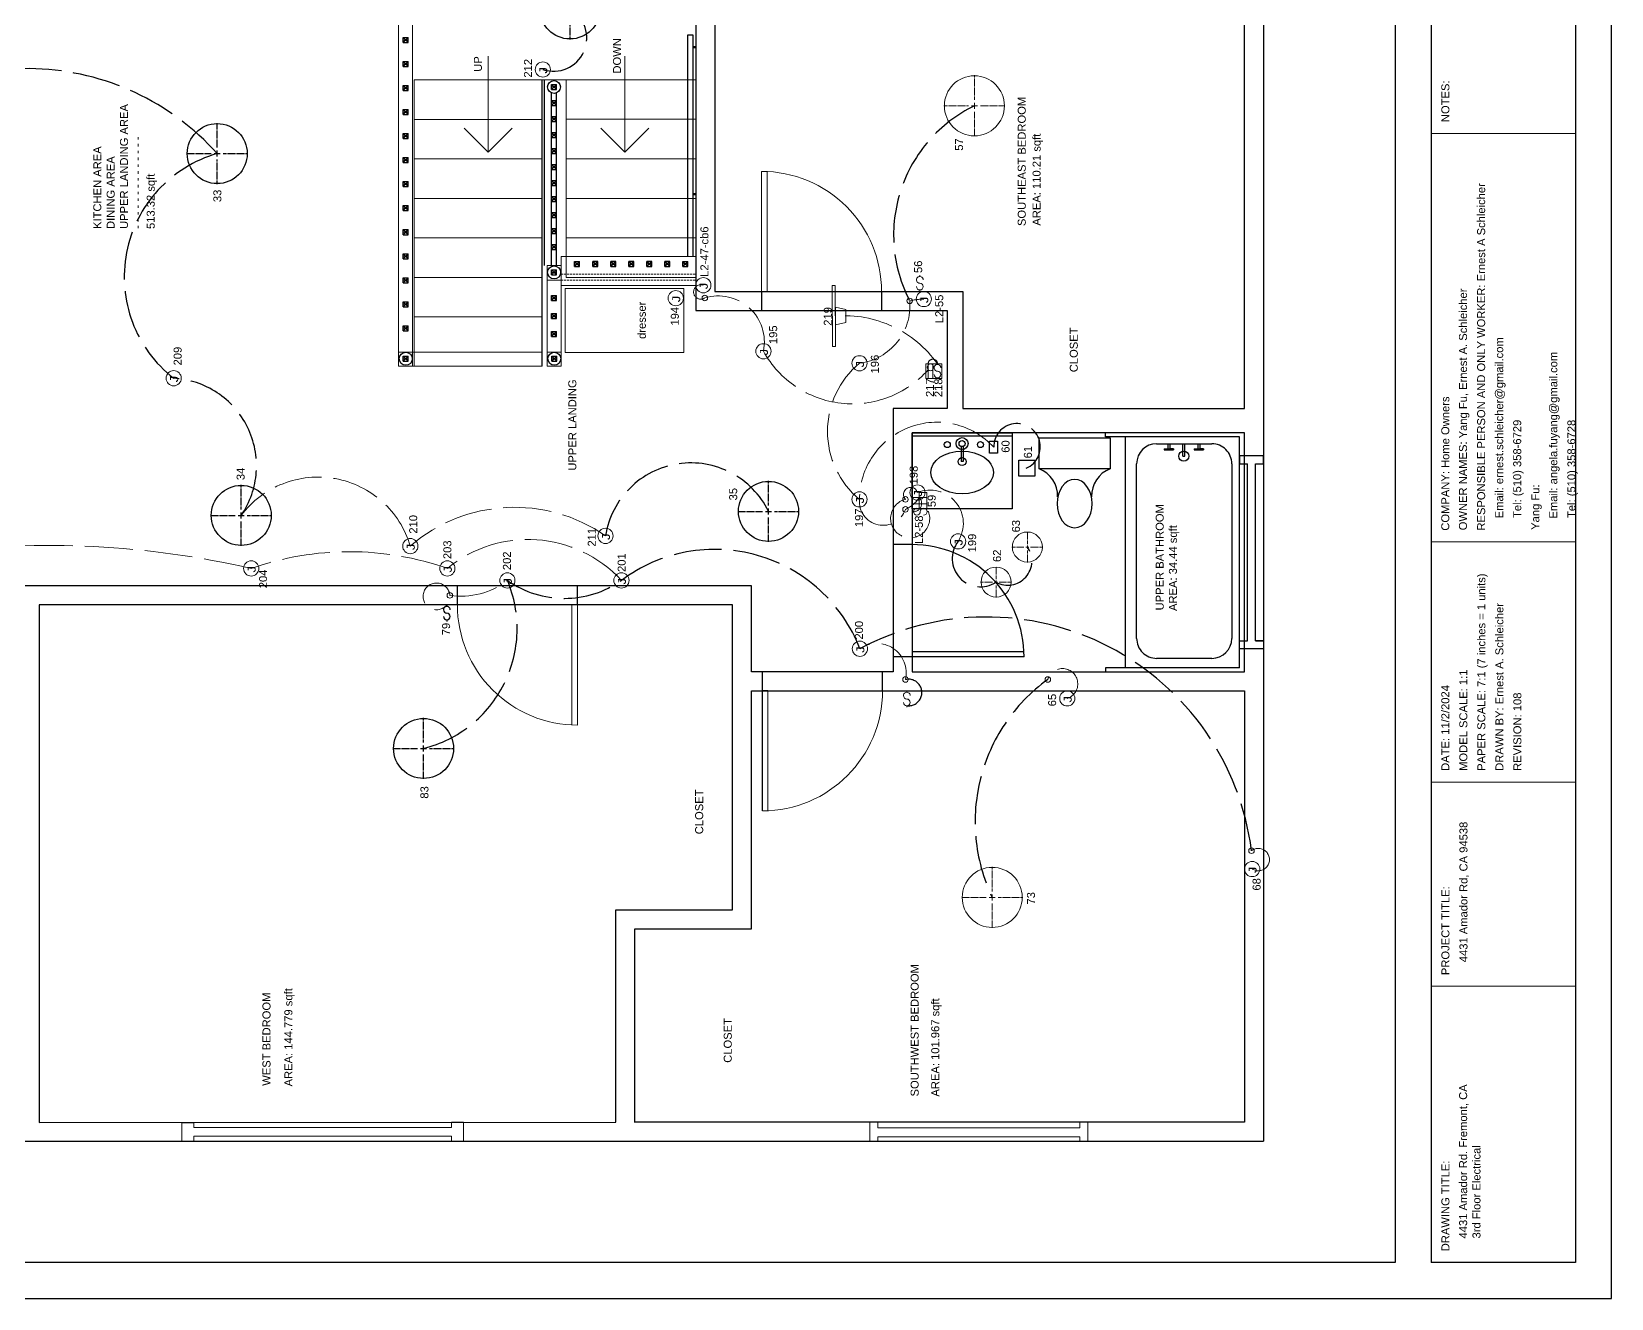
# Model space of a CAD drawing. Header units: inches. Extents: x 12 to 644, y -4 to 515.
# Drawn here: x 224.7 to 619.4, y -4 to 312.4 of the extents above; entities that cross this region are included whole.
import ezdxf

# ---------------------------------------------------------------- set-up
doc = ezdxf.new("R2010")
doc.units = ezdxf.units.IN
doc.header["$MEASUREMENT"] = 0
for name, pattern in [('ACAD_ISO02W100', [15, 12, -3]), ('CENTER2', [1.125, 0.75, -0.125, 0.125, -0.125]), ('DASHED', [0.75, 0.5, -0.25])]:
    doc.linetypes.add(name, pattern=pattern)
doc.layers.get('0').update_dxf_attribs({"color": 1, "lineweight": 9})
for name, color, linetype, lineweight in [('00-page-edge', 7, 'Continuous', 9), ('A201-Floorplan-2nd-floor', 7, 'Continuous', 9), ('A201-Text', 7, 'Continuous', 9), ('E301-Electrical-attic', 7, 'Continuous', 9)]:
    doc.layers.add(name, color=color, linetype=linetype, lineweight=lineweight)
doc.layers.add('Title Block', color=7, linetype='Continuous')
doc.layers.get('0').off()
doc.styles.add('Reg', font='Courier New.ttf', dxfattribs={"height": 1})
doc.styles.get("Standard").update_dxf_attribs({"font": 'Arial.ttf', "height": 2})

# ---------------------------------------------------------------- blocks, each defined once
blk = doc.blocks.new('L2-bathroom-door')
at = {"lineweight": 30}
for p, q in [((0, -28), (0, 0)), ((1.25, 0), (0, 0)), ((0, 0), (0, 0)), ((1.25, -27.97), (1.25, 0))]:
    blk.add_line(p, q, dxfattribs=at)
blk.add_arc((0, 0), 28, 270, 0, dxfattribs=at)
blk = doc.blocks.new('L2-SE-bedroom')
at = {"layer": 'A201-Floorplan-2nd-floor'}
for p, q in [((30, 0), (0, 0)), ((0, 0), (0, -1.38)), ((0, -1.38), (29.97, -1.38))]:
    blk.add_line(p, q, dxfattribs=at)
blk.add_arc((0, 0), 30, 270, 0, dxfattribs=at)
blk = doc.blocks.new('L2-W-bedroom-door')
at = {"layer": 'A201-Floorplan-2nd-floor'}
for p, q in [((-186.19, -524.69), (-156.19, -524.69)), ((-156.19, -523.31), (-186.15, -523.31)), ((-156.19, -524.69), (-156.19, -523.31))]:
    blk.add_line(p, q, dxfattribs=at)
blk.add_arc((-156.19, -524.69), 30, 90, 180, dxfattribs=at)
blk = doc.blocks.new('L2-SW-bedroom-door')
at = {"layer": 'A201-Floorplan-2nd-floor', "lineweight": 30}
for p in [(-313.87, -549.41), (-283.87, -550.78)]:
    blk.add_line(p, (-283.87, -549.41), dxfattribs=at)
at = {"layer": 'A201-Floorplan-2nd-floor'}
blk.add_line((-313.87, -550.78), (-283.87, -550.78), dxfattribs=at)
blk.add_arc((-283.87, -549.41), 30, 180, 270, dxfattribs=at)
blk = doc.blocks.new('L2-SW-bedroom-window')
at = {"layer": 'A201-Floorplan-2nd-floor'}
for p, q in [((0, 54.5), (-4.75, 54.5)), ((-4.75, 52.5), (-3.72, 52.5)), ((-3.72, 2), (-3.72, 52.5)), ((-1.47, 2), (-1.47, 52.5)), ((-1.47, 52.5), (0, 52.5)), ((0, 52.5), (0, 54.5)), ((-3.72, 2), (-4.75, 2)), ((0, 0), (-4.75, 0)), ((0, 2), (-1.47, 2)), ((0, 0), (0, 2))]:
    blk.add_line(p, q, dxfattribs=at)
at = {"layer": 'A201-Floorplan-2nd-floor', "lineweight": 30}
for p, q in [((-4.75, 54.5), (-4.75, 52.5)), ((-4.75, 2), (-4.75, 0))]:
    blk.add_line(p, q, dxfattribs=at)
blk = doc.blocks.new('L2-bathroom-bath-tub')
at = {"lineweight": 30}
for p, q in [((-1, 0), (0, 0)), ((-58.68, 0), (-59.68, 0)), ((-58.68, -33.5), (-58.68, 0)), ((-1, -33.5), (-1, 0)), ((-58.68, -5), (-1, -5)), ((-51.34, -7.77), (-7.72, -7.77)), ((-56.34, -26.56), (-56.34, -12.77)), ((-2.72, -12.77), (-2.72, -26.56)), ((-7.72, -31.56), (-51.34, -31.56)), ((-58.68, -33.5), (-1, -33.5))]:
    blk.add_line(p, q, dxfattribs=at)
for centre, start, end in [((-51.34, -12.77), 90, 180), ((-7.72, -12.77), 0, 90), ((-51.34, -26.56), 180, 270), ((-7.72, -26.56), 270, 0)]:
    blk.add_arc(centre, 5, start, end, dxfattribs=at)
blk = doc.blocks.new('L2-bathroom-window')
at = {"lineweight": 30}
for p, q in [((0, 0), (0, 6)), ((0, 6), (2, 6)), ((2, 6), (2, 4)), ((2, 6), (2, 4)), ((2, 4), (46.18, 4)), ((48.18, 6), (46.18, 6)), ((46.18, 6), (46.18, 4)), ((48.18, 0), (48.18, 6)), ((2, 0), (0, 0)), ((2, 2), (2, 0)), ((2, 0), (2, 2)), ((2, 2), (46.18, 2)), ((46.18, 2), (46.18, 0)), ((46.18, 0), (48.18, 0))]:
    blk.add_line(p, q, dxfattribs=at)
blk = doc.blocks.new('L2-bathroom-sink')
at = {"lineweight": 30}
for p, q in [((-19, -25), (-19, 0)), ((-19, 0), (0, 0)), ((-0.75, 0), (-0.75, -25)), ((0, 0), (0, -25)), ((-3.39, -12.25), (-7.17, -12.25)), ((-7.17, -12.75), (-7.17, -12.25)), ((-3.39, -12.75), (-7.17, -12.75)), ((0, -25), (-19, -25))]:
    blk.add_line(p, q, dxfattribs=at)
for centre, radius in [((-7.19, -12.5), 1), ((-2.69, -12.5), 1.5), ((-2.94, -8.81), 0.75), ((-2.69, -12.5), 0.75), ((-2.94, -17.09), 0.75)]:
    blk.add_circle(centre, radius, dxfattribs=at)
blk.add_ellipse((-9.9, -12.5), major_axis=(0, 7.83), ratio=0.682565, dxfattribs=at)
blk = doc.blocks.new('L2-toilet')
at = {"layer": 'A201-Floorplan-2nd-floor', "lineweight": 30}
for p, q in [((-7.75, 0), (-7.75, 17.75)), ((-7.75, 17.75), (0, 17.75)), ((0, 17.75), (0, 0)), ((0, 0), (-7.75, 0))]:
    blk.add_line(p, q, dxfattribs=at)
for centre, start, end in [((-14.44, 20.27), 267.5527, 339.3943), ((-14.44, -2.52), 20.6057, 92.4473)]:
    blk.add_arc(centre, 7.15, start, end, dxfattribs=at)
blk.add_ellipse((-16.43, 8.88), major_axis=(-6.05, 0), ratio=0.722961, start_param=4.712389, end_param=10.995574, dxfattribs=at)
blk = doc.blocks.new('L2-tub-hot-faucet')
at = {"layer": 'A201-Floorplan-2nd-floor', "lineweight": 30}
for p, q in [((-1.26, 1.41), (-1.51, 1.41)), ((-1.51, 1.41), (-1.51, -0.91)), ((-1.26, 1.41), (-1.26, -0.91)), ((0, 0.5), (-1.26, 0.5)), ((0, 0), (-1.26, 0)), ((-1.26, -0.91), (-1.26, 0)), ((-1.26, -0.91), (-1.51, -0.91))]:
    blk.add_line(p, q, dxfattribs=at)
blk = doc.blocks.new('L2-tub-faucets-and-drain')
at = {"layer": 'A201-Floorplan-2nd-floor', "lineweight": 30}
for p, q in [((0, 0.25), (3.11, 0.25)), ((0, 0.25), (0, -0.25)), ((0, -0.25), (3.11, -0.25))]:
    blk.add_line(p, q, dxfattribs=at)
blk.add_circle((0, 0), 1.25, dxfattribs=at)
at = {"lineweight": 30}
for p in [(3.11, 3.5), (3.11, -4)]:
    blk.add_blockref('L2-tub-hot-faucet', p, dxfattribs=at)
blk = doc.blocks.new('L2-banister-rail')
at = {"layer": 'A201-Floorplan-2nd-floor', "lineweight": -3}
for p, q in [((292.34, -354.55), (291.09, -355.8)), ((292.34, -355.8), (291.09, -354.55)), ((291.09, -354.55), (291.09, -355.8)), ((291.09, -354.55), (292.34, -354.55)), ((292.34, -354.55), (292.34, -355.8)), ((291.09, -355.8), (292.34, -355.8))]:
    blk.add_line(p, q, dxfattribs=at)
at = {"layer": 'A201-Floorplan-2nd-floor', "lineweight": 5}
blk.add_line((291.71, -355.8), (291.71, -354.55), dxfattribs=at)
blk = doc.blocks.new('L2-dresser-in-front-of-banister')
at = {"layer": 'A201-Floorplan-2nd-floor', "lineweight": 5}
for p, q in [((232.25, -357.98), (232.25, -387.6)), ((248.25, -357.98), (232.25, -357.98)), ((248.25, -387.6), (248.25, -357.98)), ((232.25, -387.6), (248.25, -387.6))]:
    blk.add_line(p, q, dxfattribs=at)
blk = doc.blocks.new('L2-SW-bannister-ball')
at = {"layer": 'A201-Floorplan-2nd-floor', "lineweight": -3}
blk.add_circle((231.61, -355.22), 1.62, dxfattribs=at)
at = {"color": 1, "lineweight": 5}
blk.add_blockref('L2-banister-rail', (-60.1, -0.01), dxfattribs=at)
blk = doc.blocks.new('L2-SE-bannister-ball')
at = {"layer": 'A201-Floorplan-2nd-floor', "lineweight": -3}
blk.add_circle((252.25, -355.22), 1.62, dxfattribs=at)
at = {"color": 1, "lineweight": 5}
blk.add_blockref('L2-banister-rail', (-39.46, 0), dxfattribs=at)
blk = doc.blocks.new('L1-pt-5-bannister-ball')
at = {"layer": 'A201-Floorplan-2nd-floor', "lineweight": -3}
blk.add_circle((298.59, -355.2), 1.61, dxfattribs=at)
at = {"color": 1, "lineweight": 5}
blk.add_blockref('L2-banister-rail', (6.88, -0.02), dxfattribs=at)
blk = doc.blocks.new('L2-south-stairway-5-steps')
at = {"layer": 'A201-Floorplan-2nd-floor', "lineweight": 5}
for p, q in [((-49.375, 0), (0, 0)), ((-49.375, 0), (-49.375, -32.40625)), ((-39.5, 0), (-39.5, -32.40625)), ((-29.625, 0), (-29.625, -32.40625)), ((-19.75, 0), (-19.75, -32.40625)), ((-9.875, 0), (-9.875, -32.40625)), ((0, 0), (0, -32.40625))]:
    blk.add_line(p, q, dxfattribs=at)
blk = doc.blocks.new('L2-south-stairway-handrail-to-L1')
at = {"layer": 'A201-Floorplan-2nd-floor', "lineweight": -3}
for p, q in [((-44.12, 1.25), (11.23, 1.25)), ((11.23, 0), (-44.12, 0)), ((-28.71, -0.75), (-28.71, 0)), ((-28.46, -0.75), (-28.46, 0)), ((8.09, 0), (8.09, -0.75)), ((8.34, 0), (8.34, -0.75)), ((11.23, 1.25), (11.23, 0))]:
    blk.add_line(p, q, dxfattribs=at)
blk = doc.blocks.new('L1-arrow')
at = {"lineweight": 5}
for p, q in [((188.32, -365.98), (182.32, -359.98)), ((182.32, -365.98), (164.32, -365.98)), ((182.32, -365.98), (188.32, -365.98)), ((188.32, -365.98), (182.32, -371.98))]:
    blk.add_line(p, q, dxfattribs=at)
blk = doc.blocks.new('L3-attic-j-box-211')
at = {"layer": 'E301-Electrical-attic'}
blk.add_circle((0, 0), 1.9, dxfattribs=at)
at = {"layer": 'E301-Electrical-attic', "lineweight": 5, "style": 'Reg'}
blk.add_text('J', height=2, dxfattribs=at).set_placement((-1.25, -1.11))
blk = doc.blocks.new('L3-attic-j-box-194')
at = {"layer": 'E301-Electrical-attic'}
blk.add_circle((0, 0), 1.9, dxfattribs=at)
at = {"layer": 'E301-Electrical-attic', "lineweight": 5, "style": 'Reg'}
blk.add_text('J', height=2, dxfattribs=at).set_placement((-1.25, -1.11))
blk = doc.blocks.new('L3-attic-j-box-196')
at = {"layer": 'E301-Electrical-attic'}
blk.add_circle((0, 0), 1.9, dxfattribs=at)
at = {"layer": 'E301-Electrical-attic', "lineweight": 5, "style": 'Reg'}
blk.add_text('J', height=2, dxfattribs=at).set_placement((-1.25, -1.11))
blk = doc.blocks.new('L3-attic-j-box-197')
at = {"layer": 'E301-Electrical-attic'}
blk.add_circle((0, 0), 1.9, dxfattribs=at)
at = {"layer": 'E301-Electrical-attic', "lineweight": 5, "style": 'Reg'}
blk.add_text('J', height=2, dxfattribs=at).set_placement((-1.25, -1.11))
blk = doc.blocks.new('L3-j-box-198')
at = {"layer": 'E301-Electrical-attic'}
blk.add_circle((0, 0), 1.9, dxfattribs=at)
at = {"layer": 'E301-Electrical-attic', "lineweight": 5, "style": 'Reg'}
blk.add_text('J', height=2, dxfattribs=at).set_placement((-1.25, -1.11))
blk = doc.blocks.new('L2-j-box-47-cb6')
at = {"layer": 'E301-Electrical-attic'}
blk.add_circle((0, 0), 1.9, dxfattribs=at)
at = {"layer": 'E301-Electrical-attic', "lineweight": 5, "style": 'Reg'}
blk.add_text('J', height=2, dxfattribs=at).set_placement((-1.25, -1.11))
blk = doc.blocks.new('L2-j-box-55')
at = {"layer": 'E301-Electrical-attic'}
blk.add_circle((0, 0), 1.9, dxfattribs=at)
at = {"layer": 'E301-Electrical-attic', "lineweight": 5, "style": 'Reg'}
blk.add_text('J', height=2, dxfattribs=at).set_placement((-1.25, -1.11))
blk = doc.blocks.new('L2-58')
at = {"layer": 'E301-Electrical-attic'}
for p, q in [((0, 3.74, -47.38), (0, 4.11, -47.38)), ((0, 0.37, -47.38), (0, 0, -47.38))]:
    blk.add_line(p, q, dxfattribs=at)
for centre, start, end in [((0, 2.9, -47.38), 0, 180), ((0, 2.89, -47.38), 180, 270), ((0, 1.21, -47.38), 180, 90)]:
    blk.add_arc(centre, 0.84, start, end, dxfattribs=at)
blk = doc.blocks.new('*U390')
at = {"layer": 'E301-Electrical-attic', "color": 0, "linetype": 'CENTER2', "lineweight": -3, "transparency": 16777216}
for p, q in [((0, 1.5), (0, 7.62)), ((-7.62, 0), (-1.5, 0)), ((1.5, 0), (7.62, 0)), ((0, -7.62), (0, -1.5))]:
    blk.add_line(p, q, dxfattribs=at)
at = {"layer": 'E301-Electrical-attic', "color": 0, "linetype": 'Continuous', "lineweight": -3, "transparency": 16777216}
for p, q in [((-0.75, 0), (0.75, 0)), ((0, -0.75), (0, 0.75))]:
    blk.add_line(p, q, dxfattribs=at)
blk = doc.blocks.new('L2-33')
at = {"layer": 'E301-Electrical-attic', "lineweight": -3}
blk.add_circle((0, 0), 7.5, dxfattribs=at)
at = {"layer": 'E301-Electrical-attic', "linetype": 'CENTER2', "lineweight": -3, "rotation": 270}
blk.add_blockref('*U390', (0, 0), dxfattribs=at)
blk = doc.blocks.new('L2-34')
at = {"layer": 'E301-Electrical-attic', "linetype": 'CENTER2', "lineweight": -3}
for p, q in [((0, 7.62), (0, 1.5)), ((-7.62, 0), (-1.5, 0)), ((1.5, 0), (7.62, 0)), ((0, -1.5), (0, -7.62))]:
    blk.add_line(p, q, dxfattribs=at)
at = {"layer": 'E301-Electrical-attic', "linetype": 'Continuous', "lineweight": -3}
for p, q in [((-0.75, 0), (0.75, 0)), ((0, 0.75), (0, -0.75))]:
    blk.add_line(p, q, dxfattribs=at)
at = {"layer": 'E301-Electrical-attic', "lineweight": -3}
blk.add_circle((0, 0), 7.5, dxfattribs=at)
blk = doc.blocks.new('L2-35')
at = {"layer": 'E301-Electrical-attic', "linetype": 'CENTER2', "lineweight": -3}
for p, q in [((0, 7.62), (0, 1.5)), ((-7.62, 0), (-1.5, 0)), ((1.5, 0), (7.62, 0)), ((0, -1.5), (0, -7.62))]:
    blk.add_line(p, q, dxfattribs=at)
at = {"layer": 'E301-Electrical-attic', "linetype": 'Continuous', "lineweight": -3}
for p, q in [((-0.75, 0), (0.75, 0)), ((0, 0.75), (0, -0.75))]:
    blk.add_line(p, q, dxfattribs=at)
at = {"layer": 'E301-Electrical-attic', "lineweight": -3}
blk.add_circle((0, 0), 7.5, dxfattribs=at)
blk = doc.blocks.new('L2-64')
at = {"layer": 'E301-Electrical-attic'}
for p, q in [((-3.74, 0), (-4.11, 0)), ((-0.37, 0), (0, 0))]:
    blk.add_line(p, q, dxfattribs=at)
for centre, start, end in [((-2.9, 0), 90, 360), ((-1.22, 0), 90, 180), ((-1.21, 0), 270, 90)]:
    blk.add_arc(centre, 0.84, start, end, dxfattribs=at)
blk = doc.blocks.new('L2-68')
at = {"layer": 'E301-Electrical-attic'}
blk.add_circle((0, 0), 1.9, dxfattribs=at)
at = {"layer": 'E301-Electrical-attic', "lineweight": 5, "style": 'Reg'}
blk.add_text('J', height=2, dxfattribs=at).set_placement((-1.25, -1.11))
blk = doc.blocks.new('L2-exh-61')
at = {"layer": 'E301-Electrical-attic', "lineweight": 30}
for p, q in [((0, 0), (0, 4)), ((0, 4), (4, 4)), ((4, 4), (4, 0)), ((4, 0), (0, 0))]:
    blk.add_line(p, q, dxfattribs=at)
blk = doc.blocks.new('L2-60')
at = {"layer": 'E301-Electrical-attic', "lineweight": 30}
for p, q in [((0, 0), (0, 2)), ((0, 2), (3, 2)), ((3, 0), (0, 0)), ((3, 2), (3, 0))]:
    blk.add_line(p, q, dxfattribs=at)
blk = doc.blocks.new('L2-56')
at = {"layer": 'E301-Electrical-attic'}
for p, q in [((0.37, 0), (0, 0)), ((3.74, 0), (4.11, 0))]:
    blk.add_line(p, q, dxfattribs=at)
for centre, start, end in [((1.21, 0), 90, 270), ((2.9, 0), 270, 180), ((1.22, 0), 270, 0)]:
    blk.add_arc(centre, 0.84, start, end, dxfattribs=at)
blk = doc.blocks.new('L2-57')
at = {"layer": 'E301-Electrical-attic', "linetype": 'CENTER2'}
for p, q in [((0, 7.62), (0, 1.5)), ((-7.62, 0), (-1.5, 0)), ((1.5, 0), (7.62, 0)), ((0, -1.5), (0, -7.62))]:
    blk.add_line(p, q, dxfattribs=at)
at = {"layer": 'E301-Electrical-attic', "linetype": 'Continuous'}
for p, q in [((-0.75, 0), (0.75, 0)), ((0, 0.75), (0, -0.75))]:
    blk.add_line(p, q, dxfattribs=at)
at = {"layer": 'E301-Electrical-attic'}
blk.add_circle((0, 0), 7.5, dxfattribs=at)
blk.add_circle((0, 0), 7.5, dxfattribs=at)
blk = doc.blocks.new('*U403')
at = {"layer": 'E301-Electrical-attic', "color": 0, "linetype": 'CENTER2', "lineweight": -3, "transparency": 16777216}
for p, q in [((0, 1.5), (0, 7.62)), ((-7.62, 0), (-1.5, 0)), ((1.5, 0), (7.62, 0)), ((0, -7.62), (0, -1.5))]:
    blk.add_line(p, q, dxfattribs=at)
at = {"layer": 'E301-Electrical-attic', "color": 0, "linetype": 'Continuous', "lineweight": -3, "transparency": 16777216}
for p, q in [((-0.75, 0), (0.75, 0)), ((0, -0.75), (0, 0.75))]:
    blk.add_line(p, q, dxfattribs=at)
blk = doc.blocks.new('L2-88')
at = {"layer": 'E301-Electrical-attic', "lineweight": -3}
blk.add_circle((0, 0), 7.5, dxfattribs=at)
at = {"layer": 'E301-Electrical-attic', "linetype": 'CENTER2', "lineweight": -3, "rotation": 270}
blk.add_blockref('*U403', (0, 0), dxfattribs=at)
blk = doc.blocks.new('L2-73')
at = {"layer": 'E301-Electrical-attic', "linetype": 'CENTER2'}
for p, q in [((0, 7.62), (0, 1.5)), ((-7.62, 0), (-1.5, 0)), ((1.5, 0), (7.62, 0)), ((0, -1.5), (0, -7.62))]:
    blk.add_line(p, q, dxfattribs=at)
at = {"layer": 'E301-Electrical-attic', "linetype": 'Continuous'}
for p, q in [((-0.75, 0), (0.75, 0)), ((0, 0.75), (0, -0.75))]:
    blk.add_line(p, q, dxfattribs=at)
at = {"layer": 'E301-Electrical-attic'}
blk.add_circle((0, 0), 7.5, dxfattribs=at)
blk = doc.blocks.new('L2-83')
at = {"layer": 'E301-Electrical-attic', "linetype": 'CENTER2', "lineweight": -3}
for p, q in [((0, 7.62), (0, 1.5)), ((-7.62, 0), (-1.5, 0)), ((1.5, 0), (7.62, 0)), ((0, -1.5), (0, -7.62))]:
    blk.add_line(p, q, dxfattribs=at)
at = {"layer": 'E301-Electrical-attic', "linetype": 'Continuous', "lineweight": -3}
for p, q in [((-0.75, 0), (0.75, 0)), ((0, 0.75), (0, -0.75))]:
    blk.add_line(p, q, dxfattribs=at)
at = {"layer": 'E301-Electrical-attic', "lineweight": -3}
blk.add_circle((0, 0), 7.5, dxfattribs=at)
blk = doc.blocks.new('L2-79')
at = {"layer": 'E301-Electrical-attic', "lineweight": -3}
for p, q in [((-3.74, 0), (-4.11, 0)), ((-0.37, 0), (0, 0))]:
    blk.add_line(p, q, dxfattribs=at)
for centre, start, end in [((-2.9, 0), 90, 360), ((-1.22, 0), 90, 180), ((-1.21, 0), 270, 90)]:
    blk.add_arc(centre, 0.84, start, end, dxfattribs=at)
blk = doc.blocks.new('L3-j-box-199-v2')
at = {"layer": 'E301-Electrical-attic'}
blk.add_circle((-0.14, 0), 1.9, dxfattribs=at)
at = {"layer": 'E301-Electrical-attic', "lineweight": 5, "style": 'Reg'}
blk.add_text('J', height=2, dxfattribs=at).set_placement((-1.39, -1.12))
blk = doc.blocks.new('L3-j-box-200-v2')
at = {"layer": 'E301-Electrical-attic'}
blk.add_circle((0, 0), 1.9, dxfattribs=at)
at = {"layer": 'E301-Electrical-attic', "lineweight": 5, "style": 'Reg'}
blk.add_text('J', height=2, dxfattribs=at).set_placement((-1.25, -1.11))
blk = doc.blocks.new('*U417')
at = {"layer": 'E301-Electrical-attic', "color": 0, "linetype": 'CENTER2', "transparency": 16777216}
for p, q in [((-3.87, 0), (-0.75, 0)), ((0, 0.75), (0, 3.87)), ((0.75, 0), (3.87, 0)), ((0, -3.87), (0, -0.75))]:
    blk.add_line(p, q, dxfattribs=at)
at = {"layer": 'E301-Electrical-attic', "color": 0, "linetype": 'Continuous', "transparency": 16777216}
for p, q in [((-0.375, 0), (0.375, 0)), ((0, -0.375), (0, 0.375))]:
    blk.add_line(p, q, dxfattribs=at)
blk = doc.blocks.new('L2-62')
at = {"layer": 'E301-Electrical-attic'}
blk.add_circle((0, 0), 3.75, dxfattribs=at)
at = {"layer": 'E301-Electrical-attic', "linetype": 'CENTER2', "rotation": 270}
blk.add_blockref('*U417', (0, 0), dxfattribs=at)
blk = doc.blocks.new('*U420')
at = {"layer": 'E301-Electrical-attic', "color": 0, "linetype": 'CENTER2', "transparency": 16777216}
for p, q in [((-3.87, 0), (-0.75, 0)), ((0, 0.75), (0, 3.87)), ((0.75, 0), (3.87, 0)), ((0, -3.87), (0, -0.75))]:
    blk.add_line(p, q, dxfattribs=at)
at = {"layer": 'E301-Electrical-attic', "color": 0, "linetype": 'Continuous', "transparency": 16777216}
for p, q in [((-0.375, 0), (0.375, 0)), ((0, -0.375), (0, 0.375))]:
    blk.add_line(p, q, dxfattribs=at)
blk = doc.blocks.new('L2-63')
at = {"layer": 'E301-Electrical-attic'}
blk.add_circle((0, 0), 3.75, dxfattribs=at)
at = {"layer": 'E301-Electrical-attic', "linetype": 'CENTER2', "rotation": 270}
blk.add_blockref('*U420', (0, 0), dxfattribs=at)
blk = doc.blocks.new('L2-gfci-59')
at = {"layer": 'E301-Electrical-attic'}
for p, q in [((0, 0), (0, -3.72)), ((0, 0), (0, -3.72)), ((1.57, 0), (1.57, -3.72)), ((-1.18, -3.72), (-1.18, -1.79)), ((-1.18, -1.79), (-1.18, -3.72)), ((-1.18, -1.79), (2.75, -1.79)), ((-1.18, -3.72), (2.75, -3.72)), ((2.75, -3.72), (2.75, -1.79))]:
    blk.add_line(p, q, dxfattribs=at)
blk = doc.blocks.new('L3-j-box-201')
at = {"layer": 'E301-Electrical-attic'}
blk.add_circle((0, 0), 1.9, dxfattribs=at)
at = {"layer": 'E301-Electrical-attic', "lineweight": 5, "style": 'Reg'}
blk.add_text('J', height=2, dxfattribs=at).set_placement((-1.25, -1.11))
blk = doc.blocks.new('L3-j-box-210')
at = {"layer": 'E301-Electrical-attic'}
blk.add_circle((0, 0), 1.9, dxfattribs=at)
at = {"layer": 'E301-Electrical-attic', "lineweight": 5, "style": 'Reg'}
blk.add_text('J', height=2, dxfattribs=at).set_placement((-1.25, -1.11))
blk = doc.blocks.new('L3-j-box-202')
at = {"layer": 'E301-Electrical-attic'}
blk.add_circle((0, 0), 1.9, dxfattribs=at)
at = {"layer": 'E301-Electrical-attic', "lineweight": 5, "style": 'Reg'}
blk.add_text('J', height=2, dxfattribs=at).set_placement((-1.25, -1.11))
blk = doc.blocks.new('L3-j-box-209')
at = {"layer": 'E301-Electrical-attic'}
blk.add_circle((0, 0), 1.9, dxfattribs=at)
at = {"layer": 'E301-Electrical-attic', "lineweight": 5, "style": 'Reg'}
blk.add_text('J', height=2, dxfattribs=at).set_placement((-1.25, -1.11))
blk = doc.blocks.new('L3-j-box-203')
at = {"layer": 'E301-Electrical-attic'}
blk.add_circle((0, 0), 1.9, dxfattribs=at)
at = {"layer": 'E301-Electrical-attic', "lineweight": 5, "style": 'Reg'}
blk.add_text('J', height=2, dxfattribs=at).set_placement((-1.25, -1.11))
blk = doc.blocks.new('L3-j-box-208')
at = {"layer": 'E301-Electrical-attic'}
blk.add_circle((0, 0), 1.9, dxfattribs=at)
at = {"layer": 'E301-Electrical-attic', "lineweight": 5, "style": 'Reg'}
blk.add_text('J', height=2, dxfattribs=at).set_placement((-1.25, -1.11))
blk = doc.blocks.new('L3-j-box-195')
at = {"layer": 'E301-Electrical-attic'}
blk.add_circle((0, 0), 1.9, dxfattribs=at)
at = {"layer": 'E301-Electrical-attic', "lineweight": 5, "style": 'Reg'}
blk.add_text('J', height=2, dxfattribs=at).set_placement((-1.25, -1.11))
blk = doc.blocks.new('L2-west-bedroom-window')
at = {"layer": 'A201-Floorplan-2nd-floor'}
for p, q in [((-4.75, 70.4), (-0.02, 70.4)), ((-3.45, 67.4), (-4.75, 67.4)), ((-3.45, 67.4), (-3.45, 3)), ((-0.02, 67.4), (-1.3, 67.4)), ((-1.3, 67.4), (-1.3, 3)), ((-4.75, 3), (-3.45, 3)), ((0, 0), (-4.75, 0)), ((-1.3, 3), (0, 3)), ((0, 3), (0, 0))]:
    blk.add_line(p, q, dxfattribs=at)
at = {"layer": 'A201-Floorplan-2nd-floor', "lineweight": 30}
for p, q in [((-4.75, 70.4), (-4.75, 67.4)), ((-0.02, 70.4), (-0.02, 67.4)), ((-4.75, 3), (-4.75, 0))]:
    blk.add_line(p, q, dxfattribs=at)
blk = doc.blocks.new('L3-gang-box-for-switch-duplex')
at = {"lineweight": 5}
for p, q in [((-3.625, 0), (-3.625, -4)), ((0, 0), (-3.625, 0)), ((0, -4), (0, 0)), ((-3.625, -4), (0, -4))]:
    blk.add_line(p, q, dxfattribs=at)
blk = doc.blocks.new('L3-j-box-204')
at = {"layer": 'E301-Electrical-attic'}
blk.add_circle((0, 0), 1.9, dxfattribs=at)
at = {"layer": 'E301-Electrical-attic', "lineweight": 5, "style": 'Reg'}
blk.add_text('J', height=2, dxfattribs=at).set_placement((-1.25, -1.11))
blk = doc.blocks.new('attic-switch-218')
at = {"layer": 'E301-Electrical-attic'}
for p, q in [((0.12, 0), (0, 0)), ((3.5, 0), (3.62, 0))]:
    blk.add_line(p, q, dxfattribs=at)
for centre, start, end in [((0.96, 0), 90, 270), ((2.66, 0), 270, 180), ((0.98, 0), 270, 0)]:
    blk.add_arc(centre, 0.84, start, end, dxfattribs=at)
blk = doc.blocks.new('attic-duplex-217')
at = {"layer": 'E301-Electrical-attic', "lineweight": 5}
for p, q in [((3.41, 1.13), (0, 1.13)), ((3.41, 0), (0, 0))]:
    blk.add_line(p, q, dxfattribs=at)
at = {"layer": 'E301-Electrical-attic'}
blk.add_circle((2.78, 0.56), 0.845, dxfattribs=at)
blk = doc.blocks.new('j-box-65')
at = {"layer": 'E301-Electrical-attic'}
blk.add_circle((0, 0), 1.9, dxfattribs=at)
at = {"layer": 'E301-Electrical-attic', "lineweight": 5, "style": 'Reg'}
blk.add_text('J', height=2, dxfattribs=at).set_placement((-1.25, -1.11))
blk = doc.blocks.new('L3-led-219-facing-north-not-floor')
at = {"layer": 'E301-Electrical-attic', "lineweight": 5}
for p, q in [((7.62, 0.78, -27.62), (-7.62, 0.72, -27.62)), ((-7.62, 0.72, -27.62), (-7.62, -0.03, -27.62)), ((7.62, 0.03, -27.62), (-7.62, -0.03, -27.62)), ((7.62, 0.78, -27.62), (7.62, 0.03, -27.62))]:
    blk.add_line(p, q, dxfattribs=at)
blk = doc.blocks.new('L3-horizontal-box-for-led-219')
at = {"lineweight": 5}
for p, q in [((-2.18, 2.62, -27.62), (2.18, 2.63, -27.62)), ((-2.18, 2.62, -27.62), (-1.62, 0, -27.62)), ((0, 0, -27.62), (-1.62, 0, -27.62)), ((0, 0, -27.62), (1.62, 0, -27.62)), ((2.18, 2.63, -27.62), (1.62, 0, -27.62))]:
    blk.add_line(p, q, dxfattribs=at)

msp = doc.modelspace()

# ---------------------------------------------------------------- linework, layer by layer
at = {"layer": '00-page-edge', "lineweight": 5}
for p, q in [((574.4, 286.96), (610.4, 286.96)), ((574.4, 184.96), (610.4, 184.96)), ((574.4, 124.96), (610.4, 124.96)), ((574.4, 73.96), (610.4, 73.96)), ((574.4, 4.96), (574.4, 4.96)), ((574.4, 4.96), (574.4, 4.96))]:
    msp.add_line(p, q, dxfattribs=at)
at = {"layer": '00-page-edge', "lineweight": -3}
for points in [[(12.1, -4.04), (619.4, -4.04), (619.4, 515.31), (12.1, 515.31)], [(565.4, 4.96), (21.1, 4.96), (21.1, 506.31), (565.4, 506.31)]]:
    msp.add_lwpolyline(points, close=True, dxfattribs=at)
at = {"layer": 'A201-Floorplan-2nd-floor', "lineweight": -3}
for p, q in [((532.5, 356.57), (532.5, 35.27)), ((352.2, 228.88), (352.2, 300.38)), ((352.82, 254), (352.82, 300.38)), ((354.55, 254), (354.55, 297.12)), ((355.8, 254), (355.8, 297.11)), ((407.04, 247.5), (407.04, 242.75)), ((437.04, 247.5), (437.04, 242.75)), ((444.65, 184.25), (439.9, 184.25)), ((331.05, 169.19), (331.05, 173.94)), ((361.05, 169.19), (361.05, 173.94)), ((444.65, 156.25), (439.9, 156.25)), ((444.65, 156.25), (444.65, 152.5)), ((407.27, 147.75), (407.27, 152.5)), ((437.27, 147.75), (437.27, 152.5)), ((526.5, 153.5), (498, 153.5)), ((90.69, 35.17), (532.5, 35.27))]:
    msp.add_line(p, q, dxfattribs=at)
at = {"layer": 'A201-Floorplan-2nd-floor', "lineweight": 5}
for p, q in [((316.35, 351.82), (316.35, 228.88)), ((319.85, 351.82), (319.85, 228.88)), ((320.26, 300.38), (320.26, 228.88)), ((352.2, 300.38), (320.26, 300.38)), ((390.6, 300.38), (352.2, 300.38)), ((352.2, 290.5), (320.26, 290.5)), ((352.2, 280.63), (320.26, 280.63)), ((352.2, 270.75), (320.26, 270.75)), ((352.2, 260.88), (320.26, 260.88)), ((353.48, 228.88), (353.48, 254)), ((353.48, 254), (356.98, 254)), ((390.6, 256.25), (356.98, 256.25)), ((356.98, 228.88), (356.98, 256.25)), ((390.6, 249), (390.6, 256.25)), ((352.2, 251), (320.26, 251)), ((356.98, 250.36), (353.48, 250.36)), ((390.6, 249), (356.98, 249)), ((352.2, 241.13), (320.26, 241.13)), ((352.2, 232.32), (316.35, 232.32)), ((353.48, 232.32), (356.98, 232.32)), ((316.35, 228.88), (352.2, 228.88)), ((353.48, 228.88), (356.98, 228.88))]:
    msp.add_line(p, q, dxfattribs=at)
at = {"layer": 'A201-Floorplan-2nd-floor', "linetype": 'DASHED', "lineweight": 5}
for p, q in [((356.98, 251.86), (390.6, 251.86)), ((356.98, 250.36), (390.6, 250.36))]:
    msp.add_line(p, q, dxfattribs=at)
at = {"layer": 'A201-Floorplan-2nd-floor', "lineweight": -3}
for points in [[(221.79, 173.94), (221.79, 40.03), (95.41, 39.94), (95.41, 351.82), (390.6, 351.82), (390.6, 242.75), (453.45, 242.75), (453.45, 218.25), (439.9, 218.25), (439.9, 152.5), (404.56, 152.5), (404.56, 173.94), (221.78, 173.94)], [(366.1, 254.97), (364.85, 254.97)], [(370.6, 254.97), (369.35, 254.97)], [(375.1, 254.97), (373.85, 254.97)], [(379.6, 254.97), (378.36, 254.97)], [(384.1, 254.97), (382.85, 254.97)], [(375.41, 39.94), (375.41, 88.29), (404.56, 88.29), (404.56, 147.75), (527.75, 147.75), (527.75, 40.02), (375.41, 39.97)]]:
    msp.add_lwpolyline(points, dxfattribs=at)
for points in [[(457.33, 247.5), (457.33, 218.25), (527.75, 218.25), (527.75, 351.82), (395.35, 351.82), (395.35, 247.5)], [(527.75, 212.19), (444.65, 212.19), (444.65, 152.5), (527.75, 152.5)], [(226.53, 39.92), (370.66, 39.96), (370.66, 93.04), (399.81, 93.04), (399.81, 169.19), (226.53, 169.19)]]:
    msp.add_lwpolyline(points, close=True, dxfattribs=at)
at = {"layer": 'E301-Electrical-attic', "lineweight": 5}
for centre in [(392.87, 245.88), (444.06, 245.15), (443, 195.56), (443, 193.06), (329.16, 171.58), (443, 150.56), (478.58, 150.56), (529.47, 107.79)]:
    msp.add_circle(centre, 0.69, dxfattribs=at)
at = {"layer": 'E301-Electrical-attic', "linetype": 'ACAD_ISO02W100', "lineweight": -3}
for centre, radius, start, end in [((355.06, 310.84), 8.33, 251.4536, 60.3378), ((223.63, 239.61), 63.55, 41.7589, 134.5372), ((475.9, 261.63), 35.85, 115.9206, 207.3703), ((279.87, 251.11), 32.07, 105.9938, 232.0727), ((258.94, 203.93), 21.92, 325.6438, 86.8098), ((470.89, 208.7), 5.81, 293.4806, 181.2779), ((389.39, 183.08, -13.66), 21.59, 26.0483, 171.0296), ((395.36, 144.19), 38.89, 21.1828, 126.848), ((461.73, 180.76), 7.04, 142.2326, 303.8505), ((468.59, 180.15), 6.01, 240.6695, 35.8099), ((315.09, 163.3), 30.89, 284.0801, 22.895), ((357.79, 195.68), 24.85, 235.0138, 304.9862), ((463.2, 99.37), 66.81, 7.2375, 118.1994), ((443.77, 147.32), 3.33, 262.6758, 103.3355), ((504.21, 115.04), 43.8, 125.8087, 205.557)]:
    msp.add_arc(centre, radius, start, end, dxfattribs=at)
at = {"layer": 'E301-Electrical-attic', "linetype": 'ACAD_ISO02W100', "lineweight": 5}
for centre, radius, start, end in [((391.87, 247.38), 1.8, 69.49, 303.8237), ((396.25, 234.88), 11.51, 348.3796, 107.0655), ((429.63, 243.92), 14.49, 277.5217, 4.8592), ((448.03, 228.33), 17.28, 91.3961, 103.2549), ((427.71, 212.92), 28.53, 35.2755, 94.4478), ((429.74, 244.78), 25.35, 208.7952, 318.3476), ((445.61, 212.56), 22.08, 129.6435, 230.3565), ((449.84, 229.41), 1.17, 353.2003, 191.0139), ((450.84, 195.52), 19.32, 42.4959, 179.8788), ((296.23, 177.08), 24.05, 16.4895, 142.952), ((449.14, 189.55), 8.33, 327.4731, 112.0613), ((345.31, 153.75), 39.83, 55.1672, 130.7981), ((437.41, 194.99), 5.91, 174.4868, 340.9369), ((444.18, 190.83), 4.88, 103.9957, 20.0762), ((439.76, 200.24), 7.88, 294.2914, 327.9128), ((444.95, 194.58), 2.1, 261.777, 44.8188), ((348.7, 153.84), 31.71, 42.6267, 129.483), ((228.45, -46.11), 230.17, 77.1762, 96.9655), ((304.06, 108.27), 74.22, 70.6089, 109.296), ((325.83, 171.32), 3.34, 4.5845, 320.4171), ((331.95, 190.4), 19.02, 261.5799, 307.5372), ((435.85, 152.24), 7.34, 346.8037, 125.1104), ((482.24, 149.47), 3.82, 288.3723, 163.3575), ((531.17, 105.57), 2.79, 237.113, 127.3911)]:
    msp.add_arc(centre, radius, start, end, dxfattribs=at)
at = {"layer": 'E301-Electrical-attic', "lineweight": 5}
msp.add_arc((444.3, 196.79), 1.78, 15.5487, 223.3412, dxfattribs=at)
at = {"layer": 'Title Block', "lineweight": -3}
for p, q in [((574.4, 506.31), (574.4, 4.96)), ((610.4, 506.31), (610.4, 4.96)), ((610.4, 4.96), (574.4, 4.96))]:
    msp.add_line(p, q, dxfattribs=at)

# ---------------------------------------------------------------- block references
at = {"color": 1, "lineweight": 5, "rotation": 89.99999999999999}
for p in [(-37.07, 18.6), (-37.07, 12.6), (-37.07, 6.6), (-37.07, 0.6), (0.02, 2.88), (0, -1.12), (-37.07, -5.4), (0, -5.12), (-37.07, -11.4), (0, -9.12), (0, -13.12), (-37.07, -17.4), (0, -17.12), (-37.07, -23.4), (0, -21.12), (0, -25.12), (-37.07, -29.4), (0, -29.12), (-37.07, -35.4), (0, -33.12), (5.8, -37.37), (10.3, -37.37), (14.8, -37.37), (19.3, -37.37), (23.8, -37.33), (28.3, -37.37), (32.8, -37.33), (-37.07, -41.4), (-37.07, -47.4), (0, -45.85), (0, -50.35), (-37.07, -53.4), (0, -54.85)]:
    msp.add_blockref('L2-banister-rail', p, dxfattribs=at)
at = {"lineweight": 5, "rotation": 89.99999999999999}
for name, p in [('L2-south-stairway-handrail-to-L1', (389.85, 300.38)), ('L1-pt-5-bannister-ball', (0, 0)), ('L2-south-stairway-5-steps', (358.2, 300.38)), ('L2-SE-bannister-ball', (0, 0)), ('L2-dresser-in-front-of-banister', (0, 0)), ('L2-SW-bannister-ball', (-37.07, -0.92)), ('L2-SW-bannister-ball', (0.05, -0.92)), ('L2-79', (328.41, 169.19)), ('L2-west-bedroom-window', (332.6, 39.95))]:
    msp.add_blockref(name, p, dxfattribs=at)
at = {"lineweight": -3, "rotation": 89.99999999999999}
for name, p in [('L2-SE-bedroom', (407.04, 247.5)), ('L2-tub-faucets-and-drain', (512.55, 206.36)), ('L2-W-bedroom-door', (-163.64, 325.38)), ('L2-SW-bedroom-window', (488.57, 40))]:
    msp.add_blockref(name, p, dxfattribs=at)
at = {"layer": 'A201-Floorplan-2nd-floor', "lineweight": 5, "rotation": 270}
for p in [(704.72, 470.59), (738.87, 470.59)]:
    msp.add_blockref('L1-arrow', p, dxfattribs=at)
at = {"layer": 'A201-Floorplan-2nd-floor', "lineweight": -3, "rotation": 89.99999999999999}
for name, p in [('L2-bathroom-sink', (444.65, 212.19)), ('L2-toilet', (494.15, 210.94)), ('L2-bathroom-bath-tub', (493, 212.19)), ('L2-bathroom-window', (532.5, 158.25)), ('L2-bathroom-door', (444.65, 156.25)), ('L2-SW-bedroom-door', (-142.14, 431.63))]:
    msp.add_blockref(name, p, dxfattribs=at)
at = {"layer": 'E301-Electrical-attic', "lineweight": 5, "rotation": 89.99999999999999}
for name, p in [('L2-88', (359.19, 318.08)), ('L3-attic-j-box-211', (352.41, 302.94)), ('L2-57', (460.23, 293.88)), ('L2-33', (271.04, 281.94)), ('L2-j-box-47-cb6', (392.5, 249.06)), ('L3-led-219-facing-north-not-floor', (425.5, 241.37, 27.62)), ('L2-56', (446.6, 247.5)), ('L3-attic-j-box-194', (385.61, 245.83)), ('L2-j-box-55', (447.6, 245.61)), ('L3-horizontal-box-for-led-219', (428.13, 241.37, 27.62)), ('L3-attic-j-box-196', (431.52, 229.56)), ('L3-gang-box-for-switch-duplex', (448.13, 229.4)), ('attic-duplex-217', (449.82, 225.77)), ('attic-switch-218', (451, 225.77)), ('L2-60', (466.01, 207.08)), ('L2-exh-61', (475.35, 201.33)), ('L2-34', (277.04, 191.56)), ('L2-35', (408.79, 192.56)), ('L3-attic-j-box-197', (431.52, 195.56)), ('L3-j-box-198', (446.01, 197.26)), ('L2-58', (448.76, 192.5, 47.38)), ('L3-j-box-199-v2', (456.16, 185.21)), ('L3-j-box-200-v2', (431.63, 158.25)), ('L2-64', (443.35, 147.75)), ('j-box-65', (483.44, 145.85)), ('L2-83', (322.6, 133.34)), ('L2-73', (464.69, 96.14)), ('L2-68', (529.65, 103.22))]:
    msp.add_blockref(name, p, dxfattribs=at)
at = {"layer": 'E301-Electrical-attic', "linetype": 'ACAD_ISO02W100', "lineweight": 5, "rotation": 89.99999999999999}
for name, p in [('L3-j-box-195', (407.52, 232.56)), ('L3-j-box-208', (260.16, 225.82)), ('L2-gfci-59', (444.65, 194.49)), ('L3-j-box-209', (319.29, 183.9)), ('L3-j-box-210', (368.06, 186.44)), ('L2-63', (473.46, 183.66)), ('L3-j-box-204', (279.54, 178.32)), ('L3-j-box-203', (328.54, 178.32)), ('L2-62', (465.65, 174.91)), ('L3-j-box-202', (343.54, 175.32)), ('L3-j-box-201', (372.04, 175.32))]:
    msp.add_blockref(name, p, dxfattribs=at)

# ---------------------------------------------------------------- texts
at = {"layer": '00-page-edge', "lineweight": 5, "insert": (581.35, 10.93), "char_height": 2, "width": 59.2525, "attachment_point": 1, "rotation": 90}
msp.add_mtext('4431 Amador Rd. Fremont, CA\\P3rd Floor Electrical', dxfattribs=at)
at = {"layer": 'A201-Floorplan-2nd-floor', "lineweight": 5}
for s, p in [('DOWN', (371.93, 301.93)), ('UP', (337.17, 302.39)), ('dresser', (378.13, 235.64))]:
    msp.add_text(s, height=2, rotation=90, dxfattribs=at).set_placement(p)
at = {"layer": 'A201-Text', "lineweight": 5}
for s, p in [('SOUTHEAST BEDROOM', (473.06, 263.84)), ('AREA: 110.21 sqft', (476.77, 263.94)), ('CLOSET', (486.06, 227.33)), ('UPPER LANDING', (360.77, 202.73)), ('UPPER BATHROOM', (507.53, 167.83)), ('AREA: 34.44 sqft', (510.84, 167.68)), ('CLOSET', (392.46, 111.91)), ('SOUTHWEST BEDROOM', (446.3, 46.41)), ('WEST BEDROOM', (284.35, 49.08)), ('AREA: 144.779 sqft', (289.82, 48.91)), ('AREA: 101.967 sqft', (451.45, 46.37)), ('CLOSET', (399.6, 54.82))]:
    msp.add_text(s, height=2, rotation=90, dxfattribs=at).set_placement(p)
at = {"layer": 'A201-Text', "lineweight": 5, "insert": (240.08, 263.11), "char_height": 2, "width": 69.688, "attachment_point": 1, "rotation": 90}
msp.add_mtext('KITCHEN AREA\\PDINING AREA\\PUPPER LANDING AREA\\P- - - - - - - - - - - - - -\\P513.32 sqft', dxfattribs=at)
at = {"layer": 'E301-Electrical-attic', "lineweight": 5}
for s, p in [('212', (349.68, 300.93)), ('57', (457.38, 282.65)), ('33', (272.07, 269.82)), ('L2-47-cb6', (393.77, 251.16)), ('56', (447.18, 252.11)), ('L2-55', (452.44, 239.57)), ('194', (386.37, 238.98)), ('219', (424.6, 238.94)), ('195', (410.95, 234.37)), ('209', (262.15, 229.02)), ('196', (436.36, 227.03, 14.5)), ('217', (450.12, 221.14)), ('218', (452.22, 221.1)), ('60', (469.01, 207.21)), ('61', (474.6, 205.8)), ('34', (277.88, 200.37)), ('198', (446.06, 199.3)), ('35', (400.96, 195.31)), ('59', (450.57, 193.62)), ('210', (321.01, 187)), ('197', (432.41, 188.63)), ('L2-58', (447.36, 184.4)), ('63', (471.62, 187.31)), ('211', (365.62, 183.78, -13.66)), ('199', (460.66, 182.33)), ('203', (329.54, 180.64)), ('202', (344.42, 177.89)), ('201', (373.09, 177.43)), ('62', (466.89, 179.91)), ('204', (283.49, 173.37)), ('79', (329.22, 161.61)), ('200', (432.4, 160.54)), ('65', (480.65, 143.88)), ('83', (323.81, 120.8)), ('68', (531.74, 97.84)), ('73', (475.37, 94.35))]:
    msp.add_text(s, height=2, rotation=90, dxfattribs=at).set_placement(p)
at = {"layer": 'Title Block', "lineweight": 5}
for s, p in [('NOTES:', (578.91, 289.81)), ('RESPONSIBLE PERSON AND ONLY WORKER: Ernest A Schleicher', (587.85, 187.77)), ('OWNER NAMES: Yang Fu, Ernest A. Schleicher', (583.31, 187.84)), ('Email: ernest.schleicher@gmail.com', (592.36, 190.84)), ('Email: angela.fuyang@gmail.com', (605.87, 190.77)), ('COMPANY: Home Owners', (578.89, 187.74)), ('Tel: (510) 358-6729', (596.86, 190.92)), ('Tel: (510) 358-6728', (610.41, 190.91)), ('Yang Fu:', (601.39, 187.95)), ('PAPER SCALE: 7:1 (7 inches = 1 units)', (587.9, 127.75)), ('DRAWN BY: Ernest A. Schleicher', (592.41, 127.76)), ('MODEL SCALE: 1:1', (583.4, 127.74)), ('DATE: 11/2/2024', (578.9, 127.74)), ('REVISION: 108', (596.9, 127.74)), ('4431 Amador Rd, CA 94538', (583.43, 79.94)), ('PROJECT TITLE:', (578.92, 76.72)), ('DRAWING TITLE:', (578.92, 7.73))]:
    msp.add_text(s, height=2, rotation=90, dxfattribs=at).set_placement(p)

doc.saveas('drawing.dxf')
